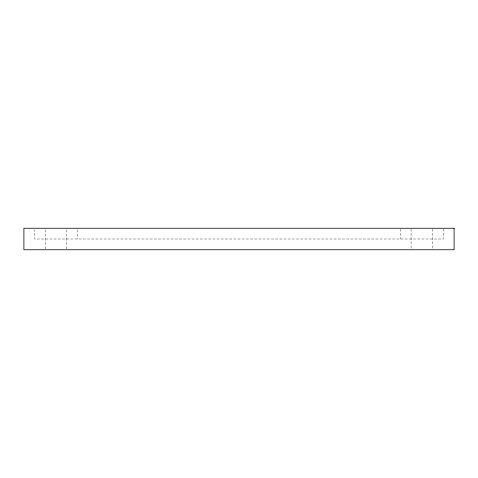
<?xml version="1.0" encoding="UTF-8"?>
<svg xmlns="http://www.w3.org/2000/svg" width="478" height="478" viewBox="0 0 478 478"><rect width="100%" height="100%" fill="white"/><g stroke="black" fill="none" stroke-linecap="round" stroke-linejoin="round"><path stroke-width="0.36" stroke-dasharray="2.39 1.79" d="M443.345 228.962L443.345 239L34.655 239L34.655 229.679M432.59 228.986L432.59 249.755M411.08 228.986L411.08 249.755M400.325 228.962L400.325 239M77.675 229.679L77.675 239M66.556 229.727L66.556 249.755M45.774 229.727L45.774 249.755"/><path stroke-width="0.72" d="M454.1 228.245L23.9 228.245L23.9 249.755L454.1 249.755L454.1 228.245"/></g></svg>
